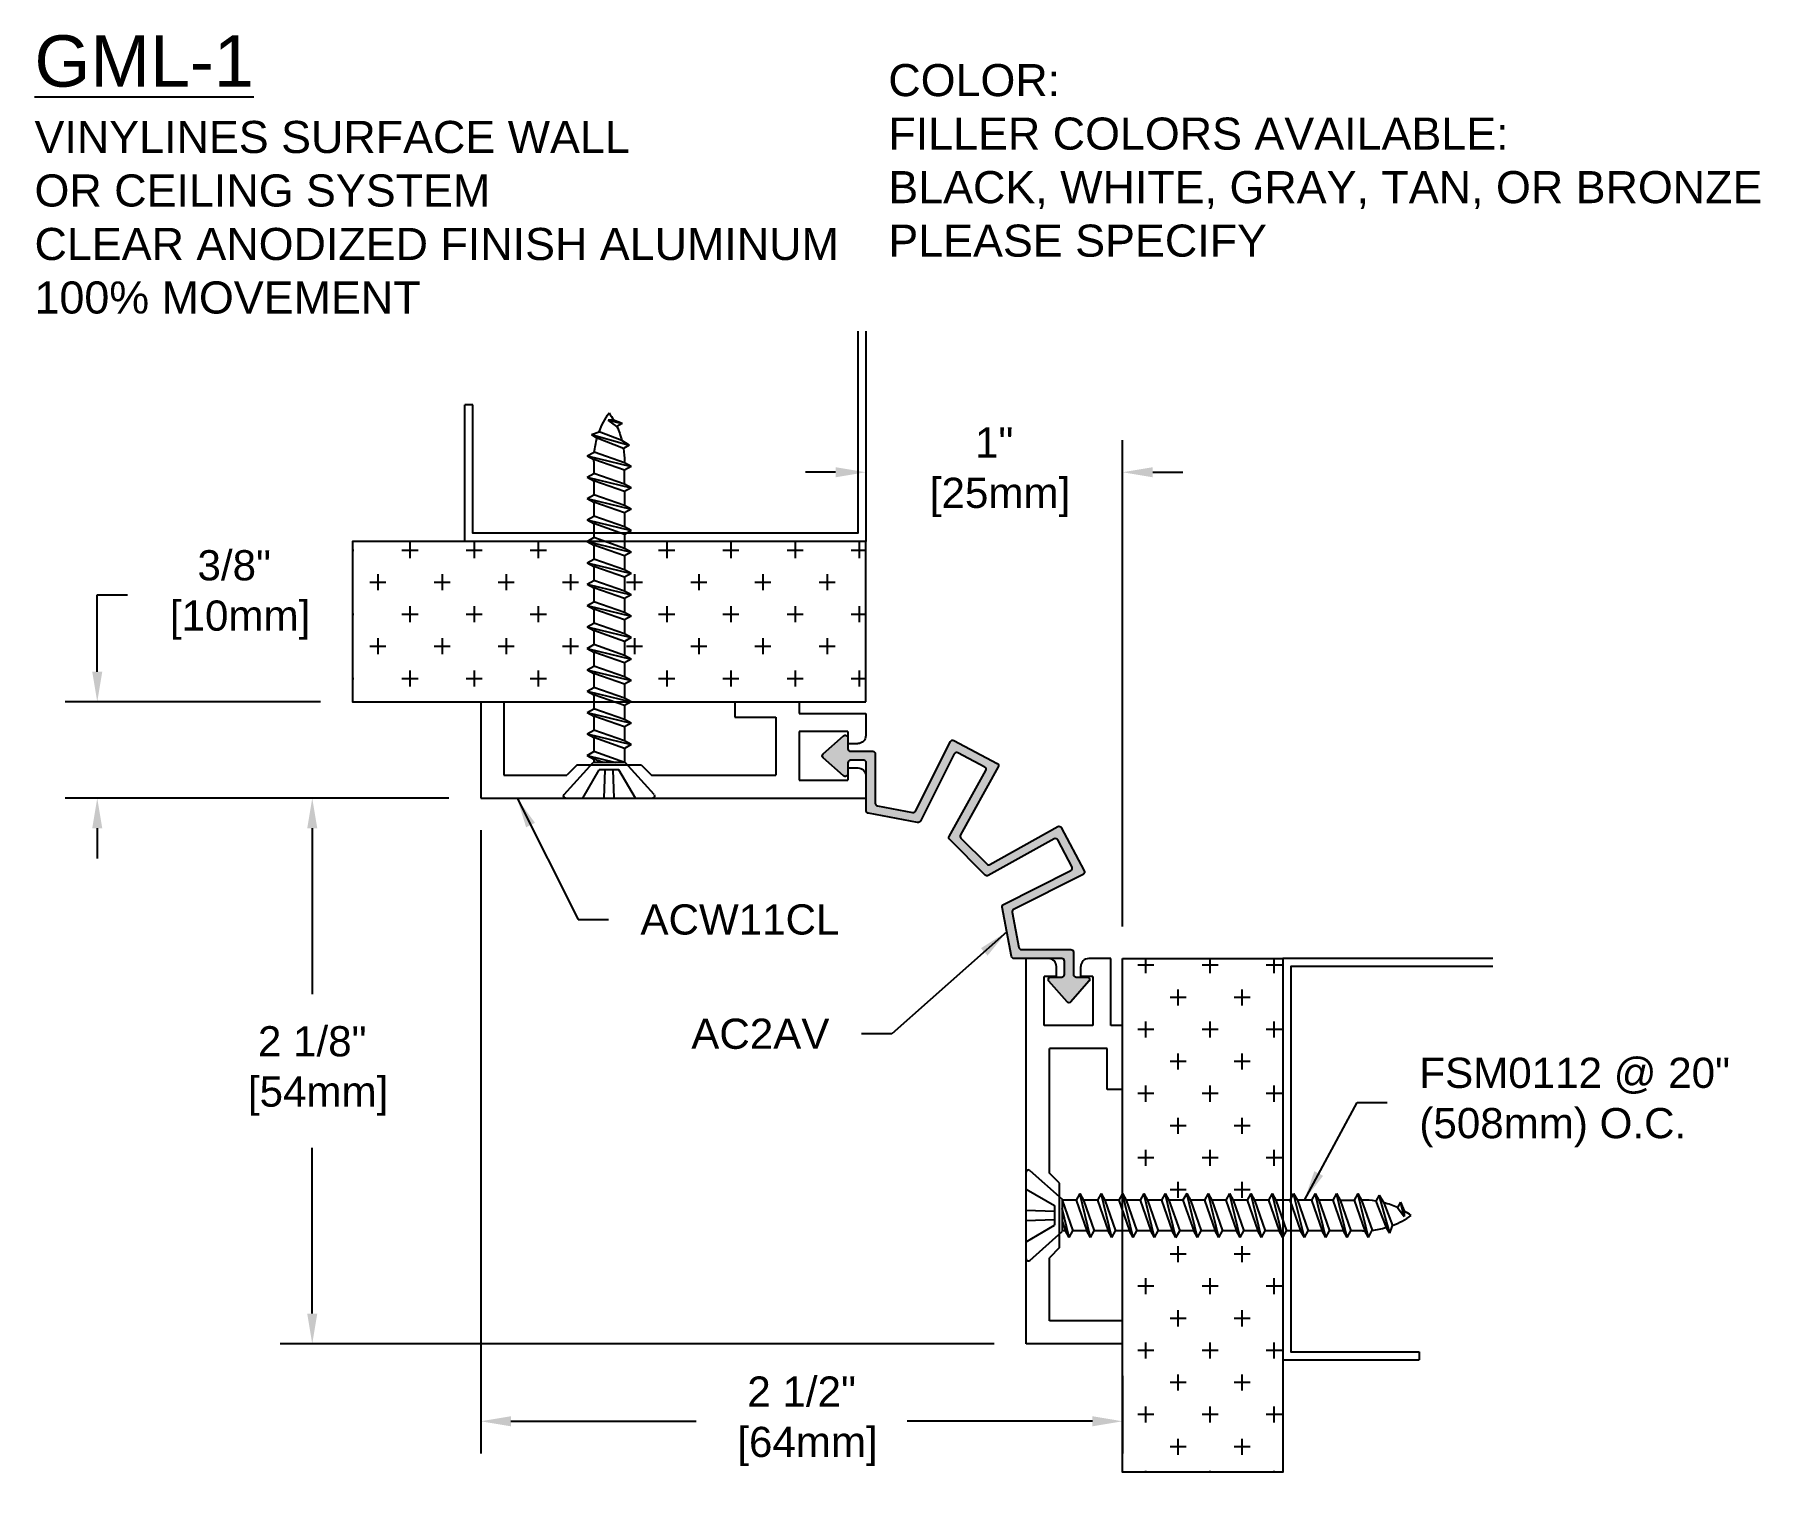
# Model space of a CAD drawing. Header units: inches. Extents: x 2.55 to 9.27, y 1.71 to 7.38.
import ezdxf

# ---------------------------------------------------------------- set-up
doc = ezdxf.new("R2010")
doc.units = ezdxf.units.IN
doc.header["$MEASUREMENT"] = 0
for name, color, linetype in [('Anchors', 4, 'Continuous'), ('Conditions', 1, 'Continuous'), ('Dimensions', 3, 'Continuous'), ('Fillers', 2, 'Continuous'), ('Metals', 7, 'Continuous'), ('Text', 2, 'Continuous')]:
    doc.layers.add(name, color=color, linetype=linetype)
doc.styles.add('ARIAL', font='arial.ttf')
doc.dimstyles.new('ARIAL', dxfattribs={"dimtxt": 0.1175, "dimasz": 0.1175, "dimexe": 0.125, "dimexo": 0.125, "dimgap": 0.125, "dimtad": 0, "dimtih": 1, "dimtoh": 1, "dimdec": 4, "dimzin": 0, "dimdsep": 46, "dimlunit": 4, "dimtxsty": 'ARIAL', "dimcen": 0.09, "dimadec": 0, "dimazin": 0, "dimtfac": 1, "dimtdec": 4, "dimtofl": 0, "dimtmove": 0, "dimatfit": 3, "dimfxl": 0, "dimfrac": 2, "dimtolj": 1, "dimtzin": 0, "dimarcsym": 0})

# ---------------------------------------------------------------- blocks, each defined once
blk = doc.blocks.new('*D0')
at = {"layer": 'Defpoints', "color": 0}
for p in [(5.789661550563483, 5.925762265868759), (6.789661550563483, 5.677652499008239), (6.789661550563483, 3.783485962833407)]:
    blk.add_point(p, dxfattribs=at)
at = {"layer": 'Dimensions', "color": 0, "lineweight": -2}
for p, q in [((5.789661550563483, 5.800762265868759), (5.789661550563483, 5.552652499008239)), ((6.789661550563483, 3.908485962833407), (6.789661550563483, 5.802652499008239)), ((5.672161550563484, 5.677652499008239), (5.554661550563483, 5.677652499008239)), ((6.907161550563483, 5.677652499008239), (7.024661550563484, 5.677652499008239))]:
    blk.add_line(p, q, dxfattribs=at)
at = {"layer": 'Dimensions', "color": 0}
for points in [[(5.672161550563484, 5.697235832341573), (5.672161550563484, 5.658069165674906), (5.789661550563483, 5.677652499008239)], [(6.907161550563483, 5.697235832341573), (6.907161550563483, 5.658069165674906), (6.789661550563483, 5.677652499008239)]]:
    blk.add_solid(points, dxfattribs=at)
at = {"layer": 'Dimensions', "color": 0, "insert": (6.289661550563483, 5.677652499008239), "char_height": 0.1175, "attachment_point": 5, "style": 'ARIAL'}
blk.add_mtext('\\A1;1"\\P [25mm]', dxfattribs=at)
blk = doc.blocks.new('MTLSTD')
at = {"layer": 'Conditions'}
for points in [[(5.182189236025824, 3.523146099296937), (5.182189236025824, 4.341177598112073), (3.619689236025824, 4.341177598112073), (3.619689236025824, 3.809927598112073)], [(5.150939236025824, 3.523146099296937), (5.150939236025824, 4.309927598112073), (3.650939236025824, 4.309927598112073), (3.650939236025824, 3.809927598112073)], [(3.650939236025824, 3.809927598112073), (3.619689236025824, 3.809927598112073)]]:
    blk.add_lwpolyline(points, dxfattribs=at)
blk = doc.blocks.new('acw11')
for p, q in [((-1.5, 0), (0, 0)), ((-1.5, -0.375), (-1.5, 0)), ((0, -0.08649999999999997), (0, 0)), ((-1.41, -0.08999999999999997), (-1.165, -0.08999999999999997)), ((-1.41, -0.375), (-1.41, -0.08999999999999997)), ((-1.125, -0.13), (-1.165, -0.08999999999999997)), ((-1.125, -0.13), (-0.875, -0.13)), ((-0.875, -0.13), (-0.835, -0.08999999999999997)), ((-0.835, -0.08999999999999997), (-0.3500000000000003, -0.08999999999999997)), ((-0.3500000000000003, -0.315), (-0.3500000000000001, -0.08999999999999997)), ((-0.26, -0.26), (-0.26, -0.07)), ((-0.2600000000000002, -0.06999999999999995), (-0.07000000000000006, -0.06999999999999995)), ((-0.07000000000000006, -0.1175), (-0.07000000000000006, -0.06999999999999995)), ((-0.07000000000000006, -0.1174999999999999), (-0.03099999999999992, -0.1174999999999999)), ((-0.07000000000000006, -0.26), (-0.26, -0.26)), ((-0.07000000000000006, -0.26), (-0.07000000000000006, -0.2125)), ((-0.07000000000000006, -0.2125), (-0.03099999999999992, -0.2125)), ((0, -0.33), (0, -0.2435)), ((-0.5100000000000001, -0.315), (-0.3500000000000001, -0.315)), ((-0.51, -0.375), (-0.5100000000000001, -0.315)), ((-0.26, -0.33), (0, -0.33)), ((-0.26, -0.375), (-0.26, -0.33)), ((-1.5, -0.375), (-1.41, -0.375)), ((-0.5100000000000001, -0.375), (-0.26, -0.375))]:
    blk.add_line(p, q)
for centre, start, end in [((-0.03099999999999992, -0.08649999999999997), 269.9999999999999, 0), ((-0.03099999999999992, -0.2435), 0, 90)]:
    blk.add_arc(centre, 0.031, start, end)
blk = doc.blocks.new('*D3')
at = {"layer": 'Defpoints', "color": 0}
for p in [(4.289661550563483, 4.408485962833407), (6.789661550563483, 2.283485962833407), (6.789661550563483, 1.981802476466214)]:
    blk.add_point(p, dxfattribs=at)
at = {"layer": 'Dimensions', "color": 0, "lineweight": -2}
for p, q in [((4.289661550563483, 4.283485962833407), (4.289661550563483, 1.856802476466214)), ((6.789661550563483, 2.158485962833407), (6.789661550563483, 1.856802476466214)), ((4.407161550563483, 1.981802476466214), (5.129126932555298, 1.981802476466214)), ((6.672161550563484, 1.981802476466214), (5.950196168571669, 1.981802476466214))]:
    blk.add_line(p, q, dxfattribs=at)
at = {"layer": 'Dimensions', "color": 0}
for points in [[(4.407161550563483, 2.001385809799547), (4.407161550563483, 1.962219143132881), (4.289661550563483, 1.981802476466214)], [(6.672161550563484, 2.001385809799547), (6.672161550563484, 1.962219143132881), (6.789661550563483, 1.981802476466214)]]:
    blk.add_solid(points, dxfattribs=at)
at = {"layer": 'Dimensions', "color": 0, "insert": (5.539661550563483, 1.981802476466214), "char_height": 0.1175, "attachment_point": 5, "style": 'ARIAL'}
blk.add_mtext('\\A1;2 1/2"\\P [64mm]', dxfattribs=at)
blk = doc.blocks.new('FSM0112')
for p, q in [((-0.1694098656729031, 0), (0.1694098656729031, 0)), ((-0.1025508, 0), (-0.03820519999999999, -0.1105939999999999)), ((-0.01987357730477437, 0), (-0.0159451227939346, -0.1105939999999999)), ((0.01987357730477437, 0), (0.0159451227939346, -0.1105939999999999)), ((0.1025508, 0), (0.03820519999999998, -0.1105939999999999)), ((-0.175166005186164, -0.01366681068936811), (-0.06264870722824616, -0.1393923333243343)), ((0.1751660051861639, -0.01366681068936811), (0.06264870722824514, -0.1393923333243343)), ((0.03820519999999998, -0.1105939999999999), (-0.03820519999999999, -0.1105939999999999)), ((-0.0860000000000004, -0.1666666666666479), (0.02658844803706805, -0.1393923333243343)), ((-0.0860000000000004, -0.1666666666666474), (-0.06000038252260566, -0.1522743333422936)), ((-0.0860000000000004, -0.1666666666666479), (-0.06000038252260566, -0.1810589999910017)), ((0.0626487072282451, -0.1393923333243343), (-0.06264870722824617, -0.1393923333243343)), ((-0.06000038252260566, -0.1522743333422936), (-0.06000038252260567, -0.1393923333243343)), ((-0.02289998594338517, -0.1393923333243343), (-0.06000038252260566, -0.1522743333422936)), ((0.06000038252260485, -0.1393923333243348), (-0.06000038252260566, -0.1810589999910017)), ((-0.06000038252260566, -0.2356076666756275), (-0.06000038252260566, -0.1810589999910017)), ((0.06000038252260485, -0.1939410000089605), (-0.06000038252260566, -0.2356076666756275)), ((0.0600003825226058, -0.1939410000089601), (0.0600003825226058, -0.1393923333243343)), ((0.08599999999999959, -0.2083333333333144), (0.06000038252260485, -0.1939410000089605)), ((-0.0860000000000004, -0.2499999999999818), (0.08599999999999959, -0.2083333333333144)), ((-0.0860000000000004, -0.2499999999999813), (-0.06000038252260566, -0.2356076666756275)), ((-0.0860000000000004, -0.2499999999999818), (-0.06000038252260566, -0.2643923333243356)), ((0.06000038252260485, -0.2227256666576687), (-0.06000038252260566, -0.2643923333243356)), ((-0.06000038252260566, -0.3189410000089614), (-0.06000038252260566, -0.2643923333243356)), ((0.08599999999999959, -0.2083333333333148), (0.06000038252260485, -0.2227256666576687)), ((0.0600003825226058, -0.277274333342294), (0.0600003825226058, -0.2227256666576682)), ((-0.0860000000000004, -0.3333333333333157), (0.08599999999999959, -0.2916666666666483)), ((-0.0860000000000004, -0.3333333333333153), (-0.06000038252260566, -0.3189410000089614)), ((-0.0860000000000004, -0.3333333333333157), (-0.06000038252260566, -0.3477256666576696)), ((0.06000038252260485, -0.2772743333422945), (-0.06000038252260566, -0.3189410000089614)), ((0.06000038252260485, -0.3060589999910026), (-0.06000038252260566, -0.3477256666576696)), ((0.08599999999999959, -0.2916666666666483), (0.06000038252260485, -0.2772743333422945)), ((0.08599999999999959, -0.2916666666666488), (0.06000038252260485, -0.3060589999910026)), ((0.0600003825226058, -0.3606076666756279), (0.0600003825226058, -0.3060589999910022)), ((-0.0860000000000004, -0.4166666666666496), (0.08599999999999959, -0.3749999999999822)), ((-0.0860000000000004, -0.4166666666666492), (-0.06000038252260566, -0.4022743333422953)), ((-0.06000038252260566, -0.4022743333422953), (-0.06000038252260566, -0.3477256666576696)), ((0.06000038252260485, -0.3606076666756284), (-0.06000038252260566, -0.4022743333422953)), ((0.06000038252260485, -0.3893923333243365), (-0.06000038252260566, -0.4310589999910035)), ((0.08599999999999959, -0.3749999999999822), (0.06000038252260485, -0.3606076666756284)), ((0.08599999999999959, -0.3749999999999827), (0.06000038252260485, -0.3893923333243365)), ((0.0600003825226058, -0.4439410000089619), (0.0600003825226058, -0.3893923333243361)), ((-0.0860000000000004, -0.4166666666666496), (-0.06000038252260566, -0.4310589999910035)), ((-0.0860000000000004, -0.4999999999999836), (0.08599999999999959, -0.4583333333333162)), ((-0.06000038252260566, -0.4856076666756293), (-0.06000038252260566, -0.4310589999910035)), ((0.06000038252260485, -0.4439410000089623), (-0.06000038252260566, -0.4856076666756293)), ((0.08599999999999959, -0.4583333333333162), (0.06000038252260485, -0.4439410000089623)), ((0.08599999999999959, -0.4583333333333166), (0.06000038252260485, -0.4727256666576705)), ((-0.0860000000000004, -0.4999999999999831), (-0.06000038252260566, -0.4856076666756293)), ((-0.0860000000000004, -0.4999999999999836), (-0.06000038252260566, -0.5143923333243374)), ((0.06000038252260485, -0.4727256666576705), (-0.06000038252260566, -0.5143923333243374)), ((-0.06000038252260566, -0.5689410000089632), (-0.06000038252260566, -0.5143923333243374)), ((0.06000038252260485, -0.5272743333422962), (-0.06000038252260566, -0.5689410000089632)), ((0.0600003825226058, -0.5272743333422958), (0.0600003825226058, -0.47272566665767)), ((0.08599999999999959, -0.5416666666666501), (0.06000038252260485, -0.5272743333422962)), ((-0.0860000000000004, -0.5833333333333175), (0.08599999999999959, -0.5416666666666501)), ((-0.0860000000000004, -0.583333333333317), (-0.06000038252260566, -0.5689410000089632)), ((-0.0860000000000004, -0.5833333333333175), (-0.06000038252260566, -0.5977256666576714)), ((0.06000038252260485, -0.5560589999910044), (-0.06000038252260566, -0.5977256666576714)), ((-0.06000038252260566, -0.6522743333422971), (-0.06000038252260566, -0.5977256666576714)), ((0.08599999999999959, -0.5416666666666505), (0.06000038252260485, -0.5560589999910044)), ((0.0600003825226058, -0.6106076666756297), (0.0600003825226058, -0.5560589999910039)), ((-0.0860000000000004, -0.6666666666666514), (0.08599999999999959, -0.624999999999984)), ((-0.0860000000000004, -0.666666666666651), (-0.06000038252260566, -0.6522743333422971)), ((-0.0860000000000004, -0.6666666666666514), (-0.06000038252260566, -0.6810589999910053)), ((0.06000038252260485, -0.6106076666756302), (-0.06000038252260566, -0.6522743333422971)), ((0.06000038252260485, -0.6393923333243383), (-0.06000038252260566, -0.6810589999910053)), ((0.08599999999999959, -0.624999999999984), (0.06000038252260485, -0.6106076666756302)), ((0.08599999999999959, -0.6249999999999845), (0.06000038252260485, -0.6393923333243383)), ((0.0600003825226058, -0.6939410000089636), (0.0600003825226058, -0.6393923333243379)), ((-0.0860000000000004, -0.7499999999999853), (0.08599999999999959, -0.7083333333333179)), ((-0.0860000000000004, -0.7499999999999849), (-0.06000038252260566, -0.735607666675631)), ((-0.06000038252260566, -0.735607666675631), (-0.06000038252260566, -0.6810589999910053)), ((0.06000038252260485, -0.6939410000089641), (-0.06000038252260566, -0.735607666675631)), ((0.06000038252260485, -0.7227256666576722), (-0.06000038252260566, -0.7643923333243392)), ((0.08599999999999959, -0.7083333333333179), (0.06000038252260485, -0.6939410000089641)), ((0.08599999999999959, -0.7083333333333184), (0.06000038252260485, -0.7227256666576722)), ((0.0600003825226058, -0.7772743333422976), (0.0600003825226058, -0.7227256666576718)), ((-0.0860000000000004, -0.7499999999999853), (-0.06000038252260566, -0.7643923333243392)), ((-0.0860000000000004, -0.8333333333333193), (0.08599999999999959, -0.7916666666666519)), ((-0.06000038252260566, -0.818941000008965), (-0.06000038252260566, -0.7643923333243392)), ((0.06000038252260485, -0.777274333342298), (-0.06000038252260566, -0.818941000008965)), ((0.06000038252260485, -0.8060589999910062), (-0.06000038252260566, -0.8477256666576731)), ((0.08599999999999959, -0.7916666666666519), (0.06000038252260485, -0.777274333342298)), ((0.08599999999999959, -0.7916666666666523), (0.06000038252260485, -0.8060589999910062)), ((0.0600003825226058, -0.8606076666756315), (0.0600003825226058, -0.8060589999910057)), ((-0.0860000000000004, -0.8333333333333188), (-0.06000038252260566, -0.818941000008965)), ((-0.0860000000000004, -0.8333333333333193), (-0.06000038252260566, -0.8477256666576731)), ((-0.06000038252260566, -0.9022743333422989), (-0.06000038252260566, -0.8477256666576731)), ((0.06000038252260485, -0.8606076666756319), (-0.06000038252260566, -0.9022743333422989)), ((0.08599999999999959, -0.8749999999999858), (0.06000038252260485, -0.8606076666756319)), ((-0.0860000000000004, -0.9166666666666532), (0.08599999999999959, -0.8749999999999858)), ((-0.0860000000000004, -0.9166666666666528), (-0.06000038252260566, -0.9022743333422989)), ((-0.0860000000000004, -0.9166666666666532), (-0.06000038252260566, -0.931058999991007)), ((0.06000038252260485, -0.8893923333243401), (-0.06000038252260566, -0.931058999991007)), ((-0.06000038252260566, -0.9856076666756328), (-0.06000038252260566, -0.931058999991007)), ((0.08599999999999959, -0.8749999999999862), (0.06000038252260485, -0.8893923333243401)), ((0.0600003825226058, -0.9439410000089654), (0.0600003825226058, -0.8893923333243396)), ((-0.0860000000000004, -0.9999999999999871), (0.08599999999999959, -0.9583333333333197)), ((-0.0860000000000004, -0.9999999999999867), (-0.06000038252260566, -0.9856076666756328)), ((-0.0860000000000004, -0.9999999999999871), (-0.06000038252260566, -1.014392333324341)), ((0.06000038252260485, -0.9439410000089659), (-0.06000038252260566, -0.9856076666756328)), ((0.06000038252260485, -0.972725666657674), (-0.06000038252260566, -1.014392333324341)), ((0.08599999999999959, -0.9583333333333197), (0.06000038252260485, -0.9439410000089659)), ((0.08599999999999959, -0.9583333333333202), (0.06000038252260485, -0.972725666657674)), ((0.0600003825226058, -1.027274333342299), (0.0600003825226058, -0.9727256666576736)), ((-0.0860000000000004, -1.083333333333321), (0.08599999999999959, -1.041666666666654)), ((-0.0860000000000004, -1.083333333333321), (-0.06000038252260566, -1.068941000008967)), ((-0.06000038252260566, -1.068941000008967), (-0.06000038252260566, -1.014392333324341)), ((0.06000038252260485, -1.0272743333423), (-0.06000038252260566, -1.068941000008967)), ((0.06000038252260485, -1.056058999991008), (-0.06000038252260566, -1.097725666657675)), ((0.08599999999999959, -1.041666666666654), (0.06000038252260485, -1.0272743333423)), ((0.08599999999999959, -1.041666666666654), (0.06000038252260485, -1.056058999991008)), ((0.0600003825226058, -1.110607666675633), (0.0600003825226058, -1.056058999991007)), ((-0.0860000000000004, -1.083333333333321), (-0.06000038252260566, -1.097725666657675)), ((-0.0860000000000004, -1.166666666666655), (0.08599999999999959, -1.124999999999988)), ((-0.06000038252260566, -1.152274333342301), (-0.06000038252260566, -1.097725666657675)), ((0.06000038252260485, -1.110607666675634), (-0.06000038252260566, -1.152274333342301)), ((0.06000038252260485, -1.139392333324342), (-0.06000038252260566, -1.181058999991009)), ((0.08599999999999959, -1.124999999999988), (0.06000038252260485, -1.110607666675634)), ((0.08599999999999959, -1.124999999999988), (0.06000038252260485, -1.139392333324342)), ((0.0600003825226058, -1.193941000008967), (0.0600003825226058, -1.139392333324341)), ((-0.0860000000000004, -1.166666666666655), (-0.06000038252260566, -1.152274333342301)), ((-0.0860000000000004, -1.166666666666655), (-0.06000038252260566, -1.181058999991009)), ((-0.0860000000000004, -1.249999999999989), (0.08599999999999959, -1.208333333333321)), ((-0.06000038252260566, -1.235607666675635), (-0.06000038252260566, -1.181058999991009)), ((0.06000038252260485, -1.193941000008968), (-0.06000038252260566, -1.235607666675635)), ((0.08599999999999959, -1.208333333333321), (0.06000038252260485, -1.193941000008968)), ((0.08599999999999959, -1.208333333333322), (0.06000038252260485, -1.222725666657676)), ((-0.0860000000000004, -1.249999999999988), (-0.06000038252260566, -1.235607666675635)), ((-0.0860000000000004, -1.249999999999989), (-0.06000038252260566, -1.264392333324343)), ((0.06000038252260485, -1.222725666657676), (-0.06000038252260566, -1.264392333324343)), ((-0.06000038252260566, -1.310384033766705), (-0.06000038252260566, -1.264392333324343)), ((0.06000038252260485, -1.277274333342302), (-0.06000038252260566, -1.318941000008969)), ((0.06000038252260485, -1.222725666657676), (0.06000038252260485, -1.277274333342302)), ((0.08599999999999959, -1.291666666666655), (0.06000038252260485, -1.277274333342302)), ((-0.0860000000000004, -1.333333333333323), (0.08599999999999959, -1.291666666666655)), ((-0.0860000000000004, -1.333333333333322), (-0.06000038252260566, -1.318941000008969)), ((-0.0860000000000004, -1.333333333333323), (-0.05795843673944309, -1.34701666222536)), ((0.06000038252260485, -1.30605899999101), (-0.05795843673944309, -1.34701666222536)), ((0.08599999999999959, -1.291666666666656), (0.06000038252260485, -1.30605899999101)), ((0.06000038252260485, -1.30605899999101), (0.0600003825226058, -1.310384033766705)), ((-0.06850723653188016, -1.416666666666656), (0.07868484436787652, -1.37499999999999)), ((-0.06850723653188016, -1.416666666666656), (-0.04701931600050651, -1.401975766357216)), ((0.05593063336421665, -1.362020765013264), (-0.04701931600050651, -1.401975766357216)), ((0.04962647156095314, -1.392427993468214), (-0.03889840344016941, -1.426426428765699)), ((0.07868484436787652, -1.37499999999999), (0.04962647156095314, -1.392427993468214)), ((0.07868484436787652, -1.374999999999989), (0.05593063336421665, -1.362020765013264)), ((-0.06850723653188016, -1.416666666666657), (-0.03889840344016941, -1.426426428765699)), ((0.03045700018366948, -1.446777490736948), (-0.003899972650897948, -1.472015339552943)), ((-0.003899972650897948, -1.472015339552943), (0.05133252330863398, -1.458333333333323)), ((0.0173596971246309, -1.472531926371052), (-0.003899972650897948, -1.472015339552943)), ((0.05133252330863398, -1.458333333333324), (0.0173596971246309, -1.472531926371052)), ((0.05133252330863398, -1.458333333333323), (0.03045700018366948, -1.446777490736948))]:
    blk.add_line(p, q)
for centre, radius, start, end in [((-0.1694098656729031, -0.008045580695949255), 0.008045580695949366, 90, 224.3206352445347), ((0.1694098656729031, -0.008045580695949255), 0.008045580695949366, 315.6793647554653, 90), ((0.2696163539918547, -1.310384033766705), 0.3296167365144604, 180, 181.4809383450329), ((-0.2696163539918546, -1.310384033766705), 0.3296167365144604, 350.9870971820562, 0), ((0.2696163539918547, -1.310384033766705), 0.3296167365144604, 186.380865087681, 196.1333251784494), ((-0.2696163539918546, -1.310384033766705), 0.3296167365144604, 335.5566025897288, 345.5871481149822), ((0.2696163539918547, -1.310384033766705), 0.3296167365144604, 200.6129064666395, 215.1179786995784), ((-0.2696163539918546, -1.310384033766705), 0.3296167365144604, 324.8820213004216, 330.5325795580877)]:
    blk.add_arc(centre, radius, start, end)
blk = doc.blocks.new('*D5')
at = {"layer": 'Defpoints', "color": 0}
for p in [(4.289661550563483, 4.408485962833407), (3.633076622760674, 2.283485962833408), (6.414661550563484, 2.283485962833407)]:
    blk.add_point(p, dxfattribs=at)
at = {"layer": 'Dimensions', "color": 0, "lineweight": -2}
for p, q in [((4.164661550563483, 4.408485962833407), (3.508076622760675, 4.408485962833407)), ((3.633076622760675, 4.290985962833408), (3.633076622760675, 3.644965044234044)), ((3.633076622760674, 2.400985962833408), (3.633076622760675, 3.047006881432771)), ((6.289661550563484, 2.283485962833407), (3.508076622760674, 2.283485962833408))]:
    blk.add_line(p, q, dxfattribs=at)
at = {"layer": 'Dimensions', "color": 0}
for points in [[(3.613493289427341, 4.290985962833408), (3.652659956094008, 4.290985962833408), (3.633076622760675, 4.408485962833407)], [(3.613493289427341, 2.400985962833408), (3.652659956094007, 2.400985962833408), (3.633076622760674, 2.283485962833408)]]:
    blk.add_solid(points, dxfattribs=at)
at = {"layer": 'Dimensions', "color": 0, "insert": (3.633076622760674, 3.345985962833408), "char_height": 0.1175, "attachment_point": 5, "style": 'ARIAL'}
blk.add_mtext('\\A1;2 1/8"\\P [54mm]', dxfattribs=at)
blk = doc.blocks.new('AC2AV-Corner')
h = blk.add_hatch(color=256)
edge = h.paths.add_edge_path()
edge.add_arc((0.2168721059792893, -0.1852936965460299), 0.009999999999999787, 179.9999999999987, 259.3204249017845)
edge.add_line((0.2150189427789733, -0.195120485754769), (0.3521845431489505, -0.2209875556140508))
edge.add_arc((0.3540377063492666, -0.2111607664053115), 0.0100000000000001, 259.3204249017847, 333.2227791949838)
edge.add_line((0.3629653563909607, -0.2156659927850886), (0.4996677593943981, 0.05522632449147302))
edge.add_arc((0.5085954094360923, 0.05072109811169567), 0.01000000000000017, 62.04648064540572, 153.2227791949827, ccw=False)
edge.add_line((0.5132829606932074, 0.05955437967699884), (0.6820314962288063, -0.02999528587349087))
edge.add_arc((0.6773439449716911, -0.03882856743879359), 0.009999999999999946, -29.12981790417109, 62.046480645404415, ccw=False)
edge.add_line((0.6860791350293849, -0.04369646787491299), (0.538534633483025, -0.3084572779794541))
edge.add_arc((0.5472698235407178, -0.3133251784155735), 0.009999999999999377, 150.8701820958264, 224.9721433530098)
edge.add_line((0.5401953186807869, -0.3203928075079072), (0.6410918893193345, -0.421387535726883))
edge.add_arc((0.6481663941792655, -0.4143199066345493), 0.00999999999999946, 224.9721433530098, 299.0741046101885)
edge.add_line((0.6530257983876138, -0.4230598260128891), (0.9179299526847022, -0.2757728424063279))
edge.add_arc((0.9227893568930496, -0.2845127617846679), 0.009999999999999338, 27.897806060608104, 119.0741046101835, ccw=False)
edge.add_line((0.9316271923646435, -0.2798338020523079), (1.02101272783396, -0.448669334137463))
edge.add_arc((1.012174892362367, -0.4533482938698234), 0.009999999999999896, -63.278492488964105, 27.897806060612822, ccw=False)
edge.add_line((1.016671435541542, -0.4622803204840815), (0.7458654088316163, -0.5986089550560125))
edge.add_arc((0.7503619520107914, -0.6075409816702708), 0.0100000000000002, 116.7215075110353, 190.6795750982125)
edge.add_line((0.7405351628020518, -0.6093941448705864), (0.7663892246760935, -0.7464907676518893))
edge.add_arc((0.7762160138848331, -0.744637604451573), 0.01000000000000036, 190.6795750982163, 270)
edge.add_line((0.7762160138848331, -0.7546376044515732), (0.9689090514377567, -0.754637604451573))
edge.add_arc((0.9689090514377567, -0.7646376044515737), 0.01000000000000068, 0, 90, ccw=False)
edge.add_line((0.9789090514377574, -0.7646376044515737), (0.9789090514377574, -0.8516376044515734))
edge.add_arc((0.9889090514377572, -0.8516376044515732), 0.009999999999999787, 180.0000000000013, 269.9999999999949)
edge.add_line((0.9889090514377563, -0.8616376044515728), (1.031772573371893, -0.8616376044515723))
edge.add_arc((1.031772573371893, -0.8716376044515728), 0.01000000000000045, -41.378515295881016, 90, ccw=False)
edge.add_line((1.039276163320244, -0.8782479098822629), (0.9689126413861078, -0.9581200158615526))
edge.add_arc((0.9614090514377573, -0.951509710430863), 0.009999999999999523, 221.3785152958806, 318.6214847041175, ccw=False)
edge.add_line((0.9539054614894069, -0.9581200158615522), (0.8835419395552706, -0.878247909882262))
edge.add_arc((0.8910455295036201, -0.8716376044515717), 0.009999999999999298, 90, 221.3785152958887, ccw=False)
edge.add_line((0.8910455295036201, -0.8616376044515723), (0.9339090514377575, -0.8616376044515746))
edge.add_arc((0.9339090514377575, -0.851637604451574), 0.01000000000000056, 270, 359.9999999999981)
edge.add_line((0.9439090514377582, -0.8516376044515743), (0.9439090514377573, -0.7996376044515734))
edge.add_arc((0.9339090514377575, -0.7996376044515732), 0.009999999999999787, 359.9999999999987, 450)
edge.add_line((0.9339090514377575, -0.7896376044515736), (0.7471994875371064, -0.7896376044515736))
edge.add_arc((0.7471994875371064, -0.7796376044515732), 0.01000000000000045, 190.6795750982176, 270, ccw=False)
edge.add_line((0.7373726983283668, -0.7814907676518896), (0.7012575155117395, -0.5899823841951384))
edge.add_arc((0.7110843047204791, -0.5881292209948226), 0.01000000000000027, 116.7215075110353, 190.6795750982137, ccw=False)
edge.add_line((0.7065877615413041, -0.5791971943805643), (0.9690229419395773, -0.4470825947093464))
edge.add_arc((0.9645263987604022, -0.4381505680950883), 0.009999999999999998, 296.7215075110358, 387.8978060606116)
edge.add_line((0.9733642342319953, -0.4334716083627281), (0.9174108376654595, -0.3277842459535638))
edge.add_arc((0.9085730021938665, -0.3324632056859238), 0.00999999999999969, 27.89780606061047, 119.0741046101879)
edge.add_line((0.9037135979855182, -0.3237232863075838), (0.6469400049674969, -0.4664896694388525))
edge.add_arc((0.6420806007591486, -0.4577497500605121), 0.01000000000000016, 224.972143353008, 299.0741046101867, ccw=False)
edge.add_line((0.6350060958992167, -0.4648173791528463), (0.496759578081384, -0.326436367728282))
edge.add_arc((0.503834082941315, -0.3193687386359476), 0.00999999999999993, 150.8701820958323, 224.9721433530125, ccw=False)
edge.add_line((0.4950988928836213, -0.3145008381998289), (0.6381148900945335, -0.0578661897878554))
edge.add_arc((0.6293797000368397, -0.05299828935173623), 0.01000000000000004, 330.87018209583, 422.046480645405)
edge.add_line((0.6340672512939549, -0.04416500778643329), (0.5284343468282553, 0.01189113063282154))
edge.add_arc((0.523746795571141, 0.003057849067518381), 0.009999999999999922, 62.04648064541015, 153.222779194985)
edge.add_line((0.514819145529446, 0.007563075447295731), (0.3824511435920139, -0.2547401027726039))
edge.add_arc((0.3735234935503198, -0.2502348763928266), 0.01000000000000017, 259.3832257426114, 333.2227791949827, ccw=False)
edge.add_line((0.371681102422357, -0.2600636909160339), (0.180018942778974, -0.2241370121024959))
edge.add_arc((0.18187210597929, -0.2143102228937568), 0.009999999999999879, 179.9999999999987, 259.3204249017845, ccw=False)
edge.add_line((0.1718721059792903, -0.2143102228937566), (0.1718721059792903, -0.0275000000000003))
edge.add_arc((0.1618721059792905, -0.0275000000000003), 0.009999999999999787, 0, 90)
edge.add_line((0.1618721059792905, -0.01750000000000052), (0.10987210597929, -0.01750000000000052))
edge.add_arc((0.10987210597929, -0.02750000000000052), 0.01000000000000001, 90, 180)
edge.add_line((0.0998721059792902, -0.02750000000000052), (0.0998721059792902, -0.07036352193413675))
edge.add_arc((0.08987210597928952, -0.07036352193413653), 0.01000000000000068, 228.6214847041216, 359.99999999999875, ccw=False)
edge.add_line((0.08326180054859966, -0.0778671118824883), (0.003389694569310375, -0.007503589948350875))
edge.add_arc((0.009999999999999787, 0), 0.00999999999999971, 131.3785152958799, 228.6214847041201, ccw=False)
edge.add_line((0.003389694569310375, 0.007503589948350875), (0.08326180054859966, 0.0778671118824874))
edge.add_arc((0.08987210597928952, 0.07036352193413609), 0.01000000000000034, 0, 131.3785152958801, ccw=False)
edge.add_line((0.09987210597928975, 0.07036352193413609), (0.0998721059792902, 0.02749999999999964))
edge.add_arc((0.10987210597929, 0.02749999999999964), 0.009999999999999787, 180, 270)
edge.add_line((0.10987210597929, 0.01749999999999985), (0.1968721059792897, 0.01749999999999985))
edge.add_arc((0.1968721059792902, 0.007499999999999618), 0.01000000000000023, 1.3073986337985843e-12, 90.00000000000261, ccw=False)
edge.add_line((0.2068721059792904, 0.00749999999999984), (0.2068721059792895, -0.1852936965460297))
blk.add_lwpolyline([(0.2068721059792895, -0.1852936965460297, 0.3606158252764662), (0.2150189427789733, -0.195120485754769), (0.3521845431489505, -0.2209875556140508, 0.3341216281232258), (0.3629653563909607, -0.2156659927850886), (0.4996677593943981, 0.05522632449147302, -0.4202396071176401), (0.5132829606932074, 0.05955437967699884), (0.6820314962288063, -0.02999528587349087, -0.4202396071176369), (0.6860791350293849, -0.04369646787491299), (0.538534633483025, -0.3084572779794541, 0.3350900903147308), (0.5401953186807869, -0.3203928075079072), (0.6410918893193345, -0.421387535726883, 0.335090090314728), (0.6530257983876138, -0.4230598260128891), (0.9179299526847022, -0.2757728424063279, -0.4202396071176369), (0.9316271923646435, -0.2798338020523079), (1.02101272783396, -0.448669334137463, -0.4202396071176414), (1.016671435541542, -0.4622803204840815), (0.7458654088316163, -0.5986089550560125, 0.3343918836558183), (0.7405351628020518, -0.6093941448705864), (0.7663892246760935, -0.7464907676518893, 0.360615825276456), (0.7762160138848331, -0.7546376044515732), (0.9689090514377567, -0.754637604451573, -0.414213562373095), (0.9789090514377574, -0.7646376044515737), (0.9789090514377574, -0.8516376044515734, 0.414213562373069), (0.9889090514377563, -0.8616376044515728), (1.031772573371893, -0.8616376044515723, -0.6455590005266525), (1.039276163320244, -0.8782479098822629), (0.9689126413861078, -0.9581200158615526, -0.4517430446815858), (0.9539054614894069, -0.9581200158615522), (0.8835419395552706, -0.878247909882262, -0.6455590005266971), (0.8910455295036201, -0.8616376044515723), (0.9339090514377575, -0.8616376044515746, 0.4142135623730885), (0.9439090514377582, -0.8516376044515743), (0.9439090514377573, -0.7996376044515734, 0.4142135623731015), (0.9339090514377575, -0.7896376044515736), (0.7471994875371064, -0.7896376044515736, -0.360615825276456), (0.7373726983283668, -0.7814907676518896), (0.7012575155117395, -0.5899823841951384, -0.3343918836558203), (0.7065877615413041, -0.5791971943805643), (0.9690229419395773, -0.4470825947093464, 0.4202396071176374), (0.9733642342319953, -0.4334716083627281), (0.9174108376654595, -0.3277842459535638, 0.4202396071176364), (0.9037135979855182, -0.3237232863075838), (0.6469400049674969, -0.4664896694388525, -0.3350900903147301), (0.6350060958992167, -0.4648173791528463), (0.496759578081384, -0.326436367728282, -0.3350900903147309), (0.4950988928836213, -0.3145008381998289), (0.6381148900945335, -0.0578661897878554, 0.4202396071176361), (0.6340672512939549, -0.04416500778643329), (0.5284343468282553, 0.01189113063282154, 0.4202396071176378), (0.514819145529446, 0.007563075447295731), (0.3824511435920139, -0.2547401027726039, -0.3338170447577282), (0.371681102422357, -0.2600636909160339), (0.180018942778974, -0.2241370121024959, -0.3606158252764662), (0.1718721059792903, -0.2143102228937566), (0.1718721059792903, -0.0275000000000003, 0.414213562373095), (0.1618721059792905, -0.01750000000000052), (0.10987210597929, -0.01750000000000052, 0.414213562373095), (0.0998721059792902, -0.02750000000000052), (0.0998721059792902, -0.07036352193413675, -0.6455590005266334), (0.08326180054859966, -0.0778671118824883), (0.003389694569310375, -0.007503589948350875, -0.4517430446816033), (0.003389694569310375, 0.007503589948350875), (0.08326180054859966, 0.0778671118824874, -0.6455590005266465), (0.09987210597928975, 0.07036352193413609), (0.0998721059792902, 0.02749999999999964, 0.414213562373095), (0.10987210597929, 0.01749999999999985), (0.1968721059792897, 0.01749999999999985, -0.4142135623731015), (0.2068721059792904, 0.00749999999999984)], format="xyb", close=True)
blk = doc.blocks.new('*D9')
at = {"layer": 'Defpoints', "color": 0}
for p in [(3.789661550563483, 4.783485962833407), (2.795563148681674, 4.408485962833407), (4.289661550563483, 4.408485962833407)]:
    blk.add_point(p, dxfattribs=at)
at = {"layer": 'Dimensions', "color": 0, "lineweight": -2}
for p, q in [((2.795563148681674, 4.900985962833406), (2.795563148681675, 5.199721520945266)), ((2.795563148681675, 5.199721520945266), (2.913063148681675, 5.199721520945266)), ((3.664661550563483, 4.783485962833407), (2.670563148681674, 4.783485962833407)), ((4.164661550563483, 4.408485962833407), (2.670563148681674, 4.408485962833407)), ((2.795563148681674, 4.290985962833408), (2.795563148681674, 4.173485962833407))]:
    blk.add_line(p, q, dxfattribs=at)
at = {"layer": 'Dimensions', "color": 0}
for points in [[(2.775979815348341, 4.900985962833406), (2.815146482015007, 4.900985962833406), (2.795563148681674, 4.783485962833407)], [(2.775979815348341, 4.290985962833408), (2.815146482015007, 4.290985962833408), (2.795563148681674, 4.408485962833407)]]:
    blk.add_solid(points, dxfattribs=at)
at = {"layer": 'Dimensions', "color": 0, "insert": (3.329168196430651, 5.199721520945267), "char_height": 0.1175, "attachment_point": 5, "style": 'ARIAL'}
blk.add_mtext('\\A1;3/8"\\P [10mm]', dxfattribs=at)

msp = doc.modelspace()

# ---------------------------------------------------------------- hatches: boundary and pattern name
at = {"layer": 'Conditions'}
h = msp.add_hatch(dxfattribs=at)
h.set_pattern_fill('CROSS', color=256, scale=0.5, style=0)
h.set_pattern_definition([(0, (0.6074723145376595, 9.749663560945478), (0.125, -0.125), [0.0625, -0.1875]), (270, (0.6387223145376595, 9.780913560945478), (-0.125, -0.125), [0.0625, -0.1875])])
h.paths.add_polyline_path([(5.789661550563483, 4.783485962833407), (4.875661550563454, 4.783485962833407), (4.849661933086092, 4.797878296157743), (4.849661933086092, 4.852426962842371), (4.875661550563487, 4.866819296166724), (4.849661933086092, 4.881211629491077), (4.849661933086092, 4.935760296175705), (4.875661550563487, 4.950152629500059), (4.849661933086092, 4.964544962824413), (4.849661933086093, 5.019093629509035), (4.875661550563487, 5.033485962833388), (4.849661933086092, 5.047878296157742), (4.849661933086092, 5.102426962842372), (4.875661550563488, 5.116819296166724), (4.849661933086092, 5.131211629491078), (4.849661933086092, 5.185760296175706), (4.875661550563486, 5.200152629500059), (4.849661933086092, 5.214544962824413), (4.849661933086092, 5.269093629509043), (4.875661550563487, 5.283485962833396), (4.849661933086092, 5.297878296157749), (4.849661933086093, 5.352426962842371), (4.875661550563487, 5.366819296166724), (4.849661933086086, 5.381211629491081), (4.849661933086086, 5.408485962833407), (5.789661550563483, 5.408485962833407)])
h.paths.add_polyline_path([(4.729661168040882, 5.00621162949108), (4.703661550563486, 4.991819296166727), (4.729661168040881, 4.977426962842373), (4.729661168040881, 4.922878296157747), (4.703661550563486, 4.908485962833391), (4.729661168040881, 4.894093629509038), (4.729661168040881, 4.83954496282441), (4.703661550563485, 4.825152629500057), (4.729661168040881, 4.810760296175701), (4.729661168040881, 4.783485962833407), (3.789661550563483, 4.783485962833407), (3.789661550563483, 5.408485962833407), (4.703661550563457, 5.408485962833407), (4.729661168040881, 5.394093629509038), (4.729661168040881, 5.339544962824418), (4.703661550563486, 5.325152629500063), (4.729661168040881, 5.310760296175709), (4.729661168040881, 5.256211629491081), (4.703661550563486, 5.241819296166727), (4.729661168040881, 5.227426962842373), (4.729661168040881, 5.172878296157744), (4.703661550563486, 5.158485962833392), (4.729661168040881, 5.144093629509038), (4.729661168040881, 5.08954496282441), (4.703661550563486, 5.075152629500056), (4.729661168040881, 5.060760296175702)])
h = msp.add_hatch(dxfattribs=at)
h.set_pattern_fill('CROSS', color=256, scale=0.5, angle=-90.00000000000001, style=0)
h.set_pattern_definition([(90, (11.75583914867556, -1.398703273192417), (-0.125, 0.125), [0.0625, -0.1875]), (180, (11.78708914867556, -1.367453273192417), (-0.125, -0.125), [0.0625, -0.1875])])
h.paths.add_polyline_path([(6.789661550563483, 3.783485962833407), (6.789661550563483, 2.869485962833378), (6.804053883887819, 2.843486345356016), (6.858602550572447, 2.843486345356016), (6.8729948838968, 2.869485962833411), (6.887387217221153, 2.843486345356016), (6.941935883905781, 2.843486345356016), (6.956328217230135, 2.869485962833411), (6.970720550554489, 2.843486345356016), (7.025269217239111, 2.843486345356017), (7.039661550563464, 2.869485962833411), (7.054053883887818, 2.843486345356016), (7.108602550572447, 2.843486345356016), (7.1229948838968, 2.869485962833412), (7.137387217221154, 2.843486345356016), (7.191935883905782, 2.843486345356016), (7.206328217230135, 2.86948596283341), (7.220720550554489, 2.843486345356016), (7.275269217239119, 2.843486345356016), (7.289661550563472, 2.869485962833411), (7.304053883887825, 2.843486345356016), (7.358602550572447, 2.843486345356017), (7.3729948838968, 2.869485962833411), (7.387387217221157, 2.84348634535601), (7.414661550563483, 2.84348634535601), (7.414661550563483, 3.783485962833407)])
h.paths.add_polyline_path([(7.012387217221156, 2.723485580310806), (6.997994883896803, 2.69748596283341), (6.983602550572449, 2.723485580310805), (6.929053883887823, 2.723485580310805), (6.914661550563467, 2.69748596283341), (6.900269217239114, 2.723485580310805), (6.845720550554486, 2.723485580310805), (6.831328217230133, 2.697485962833409), (6.816935883905777, 2.723485580310805), (6.789661550563483, 2.723485580310805), (6.789661550563483, 1.783485962833408), (7.414661550563483, 1.783485962833407), (7.414661550563483, 2.697485962833381), (7.400269217239114, 2.723485580310805), (7.345720550554494, 2.723485580310805), (7.331328217230139, 2.69748596283341), (7.316935883905785, 2.723485580310805), (7.262387217221157, 2.723485580310805), (7.247994883896803, 2.69748596283341), (7.233602550572449, 2.723485580310805), (7.17905388388782, 2.723485580310805), (7.164661550563468, 2.69748596283341), (7.150269217239114, 2.723485580310805), (7.095720550554486, 2.723485580310805), (7.081328217230132, 2.69748596283341), (7.066935883905778, 2.723485580310805)])

# ---------------------------------------------------------------- linework, layer by layer
for points in [[(5.789661550563483, 4.783485962833407), (5.789661550563483, 5.408485962833407), (3.789661550563483, 5.408485962833407), (3.789661550563483, 4.783485962833407), (5.789661550563483, 4.783485962833407)], [(6.789661550563483, 3.783485962833407), (7.414661550563483, 3.783485962833407), (7.414661550563483, 1.783485962833407), (6.789661550563483, 1.783485962833408), (6.789661550563483, 3.783485962833407)]]:
    msp.add_lwpolyline(points, dxfattribs=at)

# ---------------------------------------------------------------- block references
at = {"layer": 'Anchors', "xscale": -1, "rotation": 180}
msp.add_blockref('FSM0112', (4.789661550563483, 4.408485962833407), dxfattribs=at)
at = {"layer": 'Anchors', "rotation": 89.99999999999999}
msp.add_blockref('FSM0112', (6.414661550563484, 2.783485962833407), dxfattribs=at)
at = {"layer": 'Conditions', "xscale": -1, "rotation": 180}
msp.add_blockref('MTLSTD', (0.6074723145376595, 9.749663560945478), dxfattribs=at)
at = {"layer": 'Conditions', "rotation": 89.99999999999999}
msp.add_blockref('MTLSTD', (11.75583914867555, -1.398703273192417), dxfattribs=at)
at = {"layer": 'Fillers'}
msp.add_blockref('AC2AV-Corner', (5.619621723372383, 4.573485962833407), dxfattribs=at)
at = {"layer": 'Metals', "xscale": -1, "rotation": 180}
msp.add_blockref('acw11', (5.789661550563483, 4.408485962833407), dxfattribs=at)
at = {"layer": 'Metals', "rotation": 89.99999999999999}
msp.add_blockref('acw11', (6.414661550563484, 3.783485962833407), dxfattribs=at)

# ---------------------------------------------------------------- texts
at = {"layer": 'Text', "attachment_point": 1, "style": 'ARIAL'}
for s, insert, char_height, width in [('{\\LGML-1\\P\\H0.625x;\\lVINYLINES SURFACE WALL\\POR CEILING SYSTEM\\PCLEAR ANODIZED FINISH ALUMINUM\\P100% MOVEMENT}', (2.551133578422466, 7.379234237748795), 0.2, 4.6875), ('COLOR:{\\L                         \\~\\P}FILLER COLORS AVAILABLE:\\PBLACK, WHITE, GRAY, TAN, OR BRONZE\\PPLEASE SPECIFY', (5.877293842497561, 7.267210932209247), 0.125, 3.415671353301565)]:
    msp.add_mtext(s, dxfattribs=dict(at, insert=insert, char_height=char_height, width=width))
at = {"layer": 'Text', "char_height": 0.1175, "style": 'ARIAL'}
for s, insert, attachment_point in [('ACW11CL', (4.911664679931278, 3.935272311322827), 4), ('AC2AV', (5.647849131495096, 3.490180451608351), 6), ('FSM0112 @ 20"\\P(508mm) O.C.', (7.946097330336233, 3.223174598413262), 4)]:
    msp.add_mtext(s, dxfattribs=dict(at, insert=insert, attachment_point=attachment_point))

# ---------------------------------------------------------------- dimensions: what is measured, and where the dimension line sits
at = {"layer": 'Dimensions'}
for base, p1, p2, picture, middle in [((6.789661550563483, 5.677652499008239), (5.789661550563483, 5.925762265868759), (6.789661550563483, 3.783485962833407), '*D0', (6.289661550563483, 5.677652499008239)), ((6.789661550563483, 1.981802476466214), (4.289661550563483, 4.408485962833407), (6.789661550563483, 2.283485962833407), '*D3', (5.539661550563483, 1.981802476466214))]:
    dim = msp.add_linear_dim(base=base, p1=p1, p2=p2, dimstyle='ARIAL', override={"dimpost": '\\X'}, dxfattribs=at)
    dim.commit()
    dim.dimension.update_dxf_attribs({"geometry": picture, "text_midpoint": middle, "dimtype": 160})
for base, p1, p2, angle, picture, middle in [((2.795563148681674, 4.408485962833407), (3.789661550563483, 4.783485962833407), (4.289661550563483, 4.408485962833407), 270, '*D9', (3.329168196430651, 5.199721520945267)), ((3.633076622760674, 2.283485962833408), (4.289661550563483, 4.408485962833407), (6.414661550563484, 2.283485962833407), 90, '*D5', (3.633076622760674, 3.345985962833408))]:
    dim = msp.add_linear_dim(base=base, p1=p1, p2=p2, angle=angle, dimstyle='ARIAL', override={"dimpost": '\\X'}, dxfattribs=at)
    dim.commit()
    dim.dimension.update_dxf_attribs({"geometry": picture, "text_midpoint": middle, "dimtype": 160})

# ---------------------------------------------------------------- leaders
at = {"layer": 'Text', "annotation_type": 0, "has_hookline": 1}
for points, hookline_direction, text_width in [([(4.430752889327046, 4.408485962833407), (4.669164679931278, 3.935272311322827), (4.786664679931278, 3.935272311322827)], 0, 0.7695208049113232), ([(6.338936830292436, 3.887749386909893), (5.890349131495096, 3.490180451608351), (5.772849131495096, 3.490180451608351)], 1, 0.5370054570259208), ([(7.497994883896805, 2.843486345356013), (7.703597330336233, 3.223174598413262), (7.821097330336233, 3.223174598413262)], 0, 1.18918656207367)]:
    msp.add_leader(points, dimstyle='ARIAL', override={"dimgap": 0.125, "dimtad": 0}, dxfattribs=dict(at, hookline_direction=hookline_direction, text_width=text_width))

doc.saveas('drawing.dxf')
